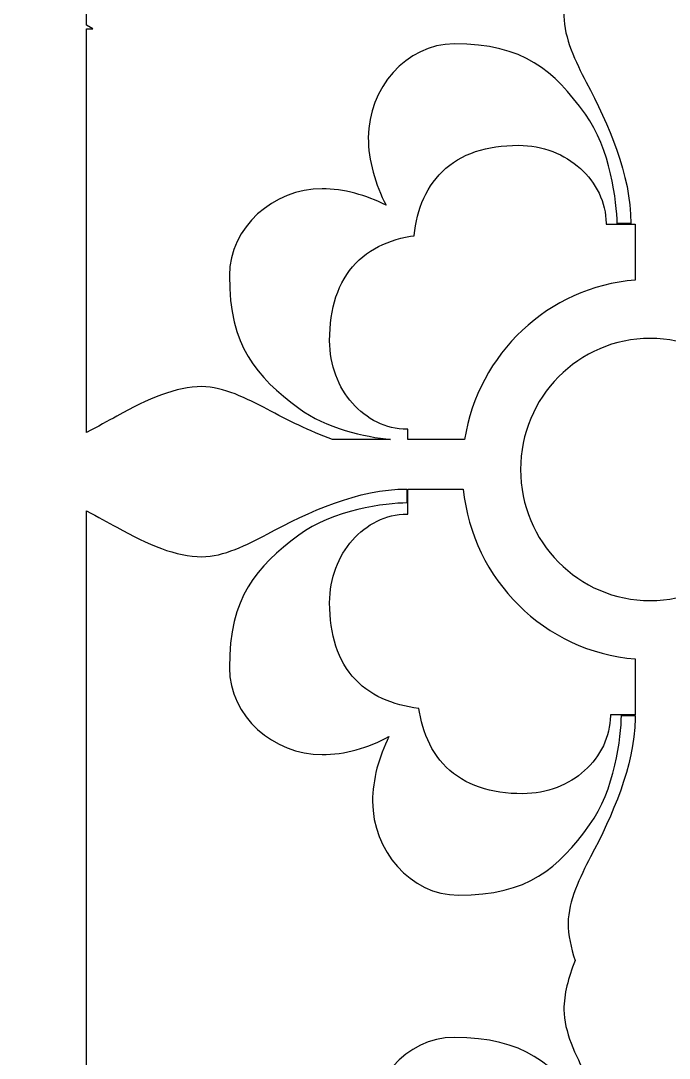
# Model space of a CAD drawing. Header units: centimetres. Extents: x -2.22 to 2.22, y -4.33 to 4.33.
# Drawn here: x 1.184 to 1.637, y -2.198 to -1.474 of the extents above; entities that cross this region are included whole.
import ezdxf

# ---------------------------------------------------------------- set-up
doc = ezdxf.new("R2010")
doc.units = ezdxf.units.CM
doc.header["$MEASUREMENT"] = 0
doc.layers.add('Layer 1', color=7, linetype='Continuous')

msp = doc.modelspace()

# ---------------------------------------------------------------- linework, layer by layer
at = {"layer": 'Layer 1', "color": 242}
for points, knots in [([(-2.21947, -4.33143), (-2.21947, -4.33143), (-2.21947, 4.33143), (-2.21947, 4.33143), (-2.21947, 4.33143), (-2.21947, 4.33143), (2.21948, 4.33143), (2.21948, 4.33143), (2.21948, 4.33143), (2.21948, 4.33143), (2.21948, -4.33143), (2.21948, -4.33143), (2.21948, -4.33143), (2.21948, -4.33143), (-2.21947, -4.33143), (-2.21947, -4.33143)], [0, 0, 0, 0, 0.2, 0.2, 0.2, 0.2, 0.4, 0.4, 0.4, 0.4, 0.6, 0.6, 0.6, 0.6, 1, 1, 1, 1]), ([(1.23022, -1.12316), (1.23022, -1.12316), (1.23022, -1.44866), (1.23022, -1.44866), (1.23022, -1.44866), (1.23022, -1.44866), (1.23467, -1.44866), (1.23467, -1.44866), (1.23467, -1.44866), (1.23467, -1.44866), (1.23022, -1.4513), (1.23022, -1.4513), (1.23022, -1.4513), (1.23022, -1.4513), (1.23022, -1.47746), (1.23022, -1.47746), (1.23022, -1.47746), (1.23022, -1.47746), (1.23467, -1.47996), (1.23467, -1.47996), (1.23467, -1.47996), (1.23467, -1.47996), (1.23022, -1.47996), (1.23022, -1.47996), (1.23022, -1.47996), (1.23022, -1.47996), (1.23022, -1.76148), (1.23022, -1.76148), (1.23022, -1.76148), (1.23793, -1.75744), (1.24513, -1.75355), (1.25141, -1.7501), (1.25141, -1.7501), (1.27296, -1.73798), (1.29271, -1.72951), (1.31068, -1.72951), (1.31068, -1.72951), (1.32565, -1.72951), (1.34241, -1.73798), (1.35618, -1.74526), (1.35618, -1.74526), (1.37042, -1.7529), (1.38579, -1.76054), (1.40173, -1.76638), (1.40173, -1.76638), (1.40173, -1.76638), (1.44236, -1.76638), (1.44236, -1.76638), (1.44236, -1.76638), (1.42459, -1.76454), (1.39691, -1.75862), (1.37833, -1.74465), (1.37833, -1.74465), (1.34839, -1.72225), (1.32984, -1.70167), (1.32984, -1.65202), (1.32984, -1.65202), (1.32984, -1.61811), (1.36096, -1.59148), (1.3945, -1.59148), (1.3945, -1.59148), (1.40967, -1.59148), (1.42533, -1.59595), (1.43921, -1.60302), (1.43921, -1.60302), (1.43163, -1.58851), (1.42678, -1.57189), (1.42678, -1.55581), (1.42678, -1.55581), (1.42678, -1.5219), (1.45312, -1.49043), (1.48664, -1.49043), (1.48664, -1.49043), (1.53575, -1.49043), (1.5561, -1.50919), (1.57825, -1.53947), (1.57825, -1.53947), (1.59561, -1.56307), (1.6004, -1.60122), (1.6004, -1.61575), (1.6004, -1.61575), (1.6004, -1.61575), (1.60998, -1.61575), (1.60998, -1.61575), (1.60998, -1.61575), (1.60998, -1.58123), (1.59441, -1.54673), (1.57884, -1.51707), (1.57884, -1.51707), (1.57166, -1.50314), (1.56328, -1.48619), (1.56328, -1.47105), (1.56328, -1.47105), (1.56328, -1.46027), (1.56623, -1.44885), (1.57113, -1.4368), (1.57113, -1.4368), (1.56805, -1.42766), (1.56627, -1.41892), (1.56627, -1.41055), (1.56627, -1.41055), (1.56627, -1.39542), (1.57465, -1.37846), (1.58184, -1.36454), (1.58184, -1.36454), (1.5971, -1.33548), (1.61234, -1.30178), (1.61295, -1.26797), (1.61295, -1.26797), (1.61295, -1.26797), (1.61295, -1.26586), (1.61295, -1.26586), (1.61295, -1.26586), (1.61295, -1.26586), (1.6034, -1.26586), (1.6034, -1.26586), (1.6034, -1.26586), (1.6034, -1.28039), (1.5986, -1.31854), (1.58124, -1.34214), (1.58124, -1.34214), (1.55909, -1.37241), (1.53874, -1.39118), (1.48964, -1.39118), (1.48964, -1.39118), (1.45611, -1.39118), (1.42977, -1.3597), (1.42977, -1.32579), (1.42977, -1.32579), (1.42977, -1.31045), (1.43419, -1.29461), (1.44118, -1.28058), (1.44118, -1.28058), (1.42683, -1.28825), (1.4104, -1.29315), (1.3945, -1.29315), (1.3945, -1.29315), (1.36096, -1.29315), (1.32984, -1.26652), (1.32984, -1.23261), (1.32984, -1.23261), (1.32984, -1.18296), (1.34839, -1.16238), (1.37833, -1.13998), (1.37833, -1.13998), (1.40167, -1.12243), (1.4394, -1.11758), (1.45377, -1.11758), (1.45377, -1.11758), (1.45377, -1.11758), (1.45377, -1.10789), (1.45377, -1.10789), (1.45377, -1.10789), (1.41964, -1.10789), (1.38552, -1.12364), (1.35618, -1.13938), (1.35618, -1.13938), (1.34241, -1.14665), (1.32565, -1.15512), (1.31068, -1.15512), (1.31068, -1.15512), (1.29271, -1.15512), (1.27296, -1.14665), (1.25141, -1.13453), (1.25141, -1.13453), (1.24513, -1.13108), (1.23793, -1.1272), (1.23022, -1.12316)], [0, 0, 0, 0, 0.023256, 0.023256, 0.023256, 0.023256, 0.046512, 0.046512, 0.046512, 0.046512, 0.069767, 0.069767, 0.069767, 0.069767, 0.093023, 0.093023, 0.093023, 0.093023, 0.116279, 0.116279, 0.116279, 0.116279, 0.139535, 0.139535, 0.139535, 0.139535, 0.162791, 0.162791, 0.162791, 0.162791, 0.186047, 0.186047, 0.186047, 0.186047, 0.209302, 0.209302, 0.209302, 0.209302, 0.232558, 0.232558, 0.232558, 0.232558, 0.255814, 0.255814, 0.255814, 0.255814, 0.27907, 0.27907, 0.27907, 0.27907, 0.302326, 0.302326, 0.302326, 0.302326, 0.325581, 0.325581, 0.325581, 0.325581, 0.348837, 0.348837, 0.348837, 0.348837, 0.372093, 0.372093, 0.372093, 0.372093, 0.395349, 0.395349, 0.395349, 0.395349, 0.418605, 0.418605, 0.418605, 0.418605, 0.44186, 0.44186, 0.44186, 0.44186, 0.465116, 0.465116, 0.465116, 0.465116, 0.488372, 0.488372, 0.488372, 0.488372, 0.511628, 0.511628, 0.511628, 0.511628, 0.534884, 0.534884, 0.534884, 0.534884, 0.55814, 0.55814, 0.55814, 0.55814, 0.581395, 0.581395, 0.581395, 0.581395, 0.604651, 0.604651, 0.604651, 0.604651, 0.627907, 0.627907, 0.627907, 0.627907, 0.651163, 0.651163, 0.651163, 0.651163, 0.674419, 0.674419, 0.674419, 0.674419, 0.697674, 0.697674, 0.697674, 0.697674, 0.72093, 0.72093, 0.72093, 0.72093, 0.744186, 0.744186, 0.744186, 0.744186, 0.767442, 0.767442, 0.767442, 0.767442, 0.790698, 0.790698, 0.790698, 0.790698, 0.813953, 0.813953, 0.813953, 0.813953, 0.837209, 0.837209, 0.837209, 0.837209, 0.860465, 0.860465, 0.860465, 0.860465, 0.883721, 0.883721, 0.883721, 0.883721, 0.906977, 0.906977, 0.906977, 0.906977, 0.930233, 0.930233, 0.930233, 0.930233, 0.953488, 0.953488, 0.953488, 0.953488, 1, 1, 1, 1]), ([(1.45429, -1.76638), (1.45429, -1.76638), (1.49401, -1.76638), (1.49401, -1.76638), (1.49401, -1.76638), (1.50341, -1.70656), (1.55239, -1.66006), (1.61295, -1.65521), (1.61295, -1.65521), (1.61295, -1.65521), (1.61295, -1.61628), (1.61295, -1.61628), (1.61295, -1.61628), (1.61295, -1.61628), (1.59269, -1.61628), (1.59269, -1.61628), (1.59269, -1.61628), (1.59269, -1.61628), (1.59269, -1.61554), (1.59269, -1.61554), (1.59269, -1.61554), (1.59269, -1.61554), (1.59261, -1.61298), (1.59261, -1.61298), (1.59261, -1.61298), (1.59261, -1.61298), (1.59236, -1.61023), (1.59236, -1.61023), (1.59236, -1.61023), (1.59236, -1.61023), (1.59196, -1.60752), (1.59196, -1.60752), (1.59196, -1.60752), (1.59196, -1.60752), (1.59141, -1.60485), (1.59141, -1.60485), (1.59141, -1.60485), (1.59141, -1.60485), (1.59071, -1.60221), (1.59071, -1.60221), (1.59071, -1.60221), (1.59071, -1.60221), (1.58987, -1.59963), (1.58987, -1.59963), (1.58987, -1.59963), (1.58987, -1.59963), (1.5889, -1.5971), (1.5889, -1.5971), (1.5889, -1.5971), (1.5889, -1.5971), (1.58779, -1.59463), (1.58779, -1.59463), (1.58779, -1.59463), (1.58779, -1.59463), (1.58656, -1.59221), (1.58656, -1.59221), (1.58656, -1.59221), (1.58656, -1.59221), (1.5852, -1.58986), (1.5852, -1.58986), (1.5852, -1.58986), (1.5852, -1.58986), (1.58373, -1.58759), (1.58373, -1.58759), (1.58373, -1.58759), (1.58373, -1.58759), (1.58215, -1.58538), (1.58215, -1.58538), (1.58215, -1.58538), (1.58215, -1.58538), (1.58045, -1.58324), (1.58045, -1.58324), (1.58045, -1.58324), (1.58045, -1.58324), (1.57865, -1.58118), (1.57865, -1.58118), (1.57865, -1.58118), (1.57865, -1.58118), (1.57675, -1.5792), (1.57675, -1.5792), (1.57675, -1.5792), (1.57675, -1.5792), (1.57475, -1.5773), (1.57475, -1.5773), (1.57475, -1.5773), (1.57475, -1.5773), (1.57264, -1.57549), (1.57264, -1.57549), (1.57264, -1.57549), (1.57264, -1.57549), (1.57045, -1.57377), (1.57045, -1.57377), (1.57045, -1.57377), (1.57045, -1.57377), (1.56816, -1.57215), (1.56816, -1.57215), (1.56816, -1.57215), (1.56816, -1.57215), (1.56579, -1.57061), (1.56579, -1.57061), (1.56579, -1.57061), (1.56579, -1.57061), (1.56333, -1.56919), (1.56333, -1.56919), (1.56333, -1.56919), (1.56333, -1.56919), (1.56079, -1.56786), (1.56079, -1.56786), (1.56079, -1.56786), (1.56079, -1.56786), (1.55817, -1.56664), (1.55817, -1.56664), (1.55817, -1.56664), (1.55817, -1.56664), (1.55547, -1.56554), (1.55547, -1.56554), (1.55547, -1.56554), (1.55547, -1.56554), (1.55269, -1.56455), (1.55269, -1.56455), (1.55269, -1.56455), (1.55269, -1.56455), (1.54985, -1.56368), (1.54985, -1.56368), (1.54985, -1.56368), (1.54985, -1.56368), (1.54695, -1.56293), (1.54695, -1.56293), (1.54695, -1.56293), (1.54695, -1.56293), (1.54398, -1.56231), (1.54398, -1.56231), (1.54398, -1.56231), (1.54398, -1.56231), (1.54095, -1.56182), (1.54095, -1.56182), (1.54095, -1.56182), (1.54095, -1.56182), (1.53787, -1.56147), (1.53787, -1.56147), (1.53787, -1.56147), (1.53787, -1.56147), (1.53474, -1.56126), (1.53474, -1.56126), (1.53474, -1.56126), (1.53474, -1.56126), (1.5316, -1.56118), (1.5316, -1.56118), (1.5316, -1.56118), (1.5316, -1.56118), (1.52746, -1.56125), (1.52746, -1.56125), (1.52746, -1.56125), (1.52746, -1.56125), (1.52347, -1.56145), (1.52347, -1.56145), (1.52347, -1.56145), (1.52347, -1.56145), (1.51958, -1.56179), (1.51958, -1.56179), (1.51958, -1.56179), (1.51958, -1.56179), (1.5158, -1.56227), (1.5158, -1.56227), (1.5158, -1.56227), (1.5158, -1.56227), (1.51211, -1.56288), (1.51211, -1.56288), (1.51211, -1.56288), (1.51211, -1.56288), (1.50852, -1.56364), (1.50852, -1.56364), (1.50852, -1.56364), (1.50852, -1.56364), (1.50502, -1.56454), (1.50502, -1.56454), (1.50502, -1.56454), (1.50502, -1.56454), (1.50163, -1.56559), (1.50163, -1.56559), (1.50163, -1.56559), (1.50163, -1.56559), (1.49834, -1.56679), (1.49834, -1.56679), (1.49834, -1.56679), (1.49834, -1.56679), (1.49516, -1.56815), (1.49516, -1.56815), (1.49516, -1.56815), (1.49516, -1.56815), (1.49208, -1.56965), (1.49208, -1.56965), (1.49208, -1.56965), (1.49208, -1.56965), (1.48912, -1.57131), (1.48912, -1.57131), (1.48912, -1.57131), (1.48912, -1.57131), (1.48628, -1.57311), (1.48628, -1.57311), (1.48628, -1.57311), (1.48628, -1.57311), (1.48357, -1.57506), (1.48357, -1.57506), (1.48357, -1.57506), (1.48357, -1.57506), (1.48099, -1.57716), (1.48099, -1.57716), (1.48099, -1.57716), (1.48099, -1.57716), (1.47855, -1.57938), (1.47855, -1.57938), (1.47855, -1.57938), (1.47855, -1.57938), (1.47624, -1.58175), (1.47624, -1.58175), (1.47624, -1.58175), (1.47624, -1.58175), (1.47409, -1.58423), (1.47409, -1.58423), (1.47409, -1.58423), (1.47409, -1.58423), (1.47208, -1.58682), (1.47208, -1.58682), (1.47208, -1.58682), (1.47208, -1.58682), (1.47023, -1.58951), (1.47023, -1.58951), (1.47023, -1.58951), (1.47023, -1.58951), (1.46852, -1.5923), (1.46852, -1.5923), (1.46852, -1.5923), (1.46852, -1.5923), (1.46695, -1.59518), (1.46695, -1.59518), (1.46695, -1.59518), (1.46695, -1.59518), (1.46553, -1.59814), (1.46553, -1.59814), (1.46553, -1.59814), (1.46553, -1.59814), (1.46424, -1.60117), (1.46424, -1.60117), (1.46424, -1.60117), (1.46424, -1.60117), (1.46309, -1.60427), (1.46309, -1.60427), (1.46309, -1.60427), (1.46309, -1.60427), (1.46207, -1.60744), (1.46207, -1.60744), (1.46207, -1.60744), (1.46207, -1.60744), (1.46117, -1.61067), (1.46117, -1.61067), (1.46117, -1.61067), (1.46117, -1.61067), (1.46038, -1.61395), (1.46038, -1.61395), (1.46038, -1.61395), (1.46038, -1.61395), (1.45972, -1.61729), (1.45972, -1.61729), (1.45972, -1.61729), (1.45972, -1.61729), (1.45916, -1.62069), (1.45916, -1.62069), (1.45916, -1.62069), (1.45916, -1.62069), (1.4587, -1.62414), (1.4587, -1.62414), (1.4587, -1.62414), (1.4587, -1.62414), (1.45869, -1.62424), (1.45869, -1.62424), (1.45869, -1.62424), (1.45869, -1.62424), (1.45612, -1.62465), (1.45612, -1.62465), (1.45612, -1.62465), (1.45612, -1.62465), (1.45277, -1.6253), (1.45277, -1.6253), (1.45277, -1.6253), (1.45277, -1.6253), (1.44948, -1.62607), (1.44948, -1.62607), (1.44948, -1.62607), (1.44948, -1.62607), (1.44625, -1.62696), (1.44625, -1.62696), (1.44625, -1.62696), (1.44625, -1.62696), (1.44308, -1.62798), (1.44308, -1.62798), (1.44308, -1.62798), (1.44308, -1.62798), (1.43998, -1.62912), (1.43998, -1.62912), (1.43998, -1.62912), (1.43998, -1.62912), (1.43694, -1.63041), (1.43694, -1.63041), (1.43694, -1.63041), (1.43694, -1.63041), (1.43397, -1.63183), (1.43397, -1.63183), (1.43397, -1.63183), (1.43397, -1.63183), (1.43109, -1.6334), (1.43109, -1.6334), (1.43109, -1.6334), (1.43109, -1.6334), (1.42829, -1.63512), (1.42829, -1.63512), (1.42829, -1.63512), (1.42829, -1.63512), (1.42558, -1.63699), (1.42558, -1.63699), (1.42558, -1.63699), (1.42558, -1.63699), (1.42298, -1.63901), (1.42298, -1.63901), (1.42298, -1.63901), (1.42298, -1.63901), (1.42049, -1.64118), (1.42049, -1.64118), (1.42049, -1.64118), (1.42049, -1.64118), (1.41812, -1.64351), (1.41812, -1.64351), (1.41812, -1.64351), (1.41812, -1.64351), (1.41588, -1.64598), (1.41588, -1.64598), (1.41588, -1.64598), (1.41588, -1.64598), (1.41377, -1.64859), (1.41377, -1.64859), (1.41377, -1.64859), (1.41377, -1.64859), (1.41181, -1.65134), (1.41181, -1.65134), (1.41181, -1.65134), (1.41181, -1.65134), (1.40999, -1.65422), (1.40999, -1.65422), (1.40999, -1.65422), (1.40999, -1.65422), (1.40833, -1.65723), (1.40833, -1.65723), (1.40833, -1.65723), (1.40833, -1.65723), (1.40681, -1.66036), (1.40681, -1.66036), (1.40681, -1.66036), (1.40681, -1.66036), (1.40545, -1.6636), (1.40545, -1.6636), (1.40545, -1.6636), (1.40545, -1.6636), (1.40425, -1.66694), (1.40425, -1.66694), (1.40425, -1.66694), (1.40425, -1.66694), (1.40319, -1.6704), (1.40319, -1.6704), (1.40319, -1.6704), (1.40319, -1.6704), (1.40228, -1.67395), (1.40228, -1.67395), (1.40228, -1.67395), (1.40228, -1.67395), (1.40151, -1.67761), (1.40151, -1.67761), (1.40151, -1.67761), (1.40151, -1.67761), (1.4009, -1.68137), (1.4009, -1.68137), (1.4009, -1.68137), (1.4009, -1.68137), (1.40042, -1.68523), (1.40042, -1.68523), (1.40042, -1.68523), (1.40042, -1.68523), (1.40008, -1.68919), (1.40008, -1.68919), (1.40008, -1.68919), (1.40008, -1.68919), (1.39988, -1.69326), (1.39988, -1.69326), (1.39988, -1.69326), (1.39988, -1.69326), (1.39981, -1.69747), (1.39981, -1.69747), (1.39981, -1.69747), (1.39981, -1.69747), (1.39988, -1.70064), (1.39988, -1.70064), (1.39988, -1.70064), (1.39988, -1.70064), (1.40009, -1.70381), (1.40009, -1.70381), (1.40009, -1.70381), (1.40009, -1.70381), (1.40044, -1.70693), (1.40044, -1.70693), (1.40044, -1.70693), (1.40044, -1.70693), (1.40092, -1.70999), (1.40092, -1.70999), (1.40092, -1.70999), (1.40092, -1.70999), (1.40153, -1.713), (1.40153, -1.713), (1.40153, -1.713), (1.40153, -1.713), (1.40227, -1.71594), (1.40227, -1.71594), (1.40227, -1.71594), (1.40227, -1.71594), (1.40313, -1.71881), (1.40313, -1.71881), (1.40313, -1.71881), (1.40313, -1.71881), (1.40411, -1.72161), (1.40411, -1.72161), (1.40411, -1.72161), (1.40411, -1.72161), (1.4052, -1.72434), (1.4052, -1.72434), (1.4052, -1.72434), (1.4052, -1.72434), (1.40641, -1.72699), (1.40641, -1.72699), (1.40641, -1.72699), (1.40641, -1.72699), (1.40772, -1.72956), (1.40772, -1.72956), (1.40772, -1.72956), (1.40772, -1.72956), (1.40913, -1.73205), (1.40913, -1.73205), (1.40913, -1.73205), (1.40913, -1.73205), (1.41065, -1.73445), (1.41065, -1.73445), (1.41065, -1.73445), (1.41065, -1.73445), (1.41226, -1.73677), (1.41226, -1.73677), (1.41226, -1.73677), (1.41226, -1.73677), (1.41396, -1.73899), (1.41396, -1.73899), (1.41396, -1.73899), (1.41396, -1.73899), (1.41575, -1.74111), (1.41575, -1.74111), (1.41575, -1.74111), (1.41575, -1.74111), (1.41762, -1.74313), (1.41762, -1.74313), (1.41762, -1.74313), (1.41762, -1.74313), (1.41958, -1.74506), (1.41958, -1.74506), (1.41958, -1.74506), (1.41958, -1.74506), (1.42162, -1.74688), (1.42162, -1.74688), (1.42162, -1.74688), (1.42162, -1.74688), (1.42373, -1.7486), (1.42373, -1.7486), (1.42373, -1.7486), (1.42373, -1.7486), (1.42591, -1.7502), (1.42591, -1.7502), (1.42591, -1.7502), (1.42591, -1.7502), (1.42817, -1.75169), (1.42817, -1.75169), (1.42817, -1.75169), (1.42817, -1.75169), (1.4305, -1.75306), (1.4305, -1.75306), (1.4305, -1.75306), (1.4305, -1.75306), (1.43288, -1.7543), (1.43288, -1.7543), (1.43288, -1.7543), (1.43288, -1.7543), (1.43532, -1.75542), (1.43532, -1.75542), (1.43532, -1.75542), (1.43532, -1.75542), (1.43782, -1.75641), (1.43782, -1.75641), (1.43782, -1.75641), (1.43782, -1.75641), (1.44038, -1.75726), (1.44038, -1.75726), (1.44038, -1.75726), (1.44038, -1.75726), (1.44299, -1.75796), (1.44299, -1.75796), (1.44299, -1.75796), (1.44299, -1.75796), (1.44563, -1.75852), (1.44563, -1.75852), (1.44563, -1.75852), (1.44563, -1.75852), (1.44832, -1.75893), (1.44832, -1.75893), (1.44832, -1.75893), (1.44832, -1.75893), (1.45103, -1.75918), (1.45103, -1.75918), (1.45103, -1.75918), (1.45103, -1.75918), (1.45356, -1.75925), (1.45356, -1.75925), (1.45356, -1.75925), (1.45356, -1.75925), (1.45429, -1.75925), (1.45429, -1.75925), (1.45429, -1.75925), (1.45429, -1.75925), (1.45429, -1.76638), (1.45429, -1.76638)], [0, 0, 0, 0, 0.007463, 0.007463, 0.007463, 0.007463, 0.014925, 0.014925, 0.014925, 0.014925, 0.022388, 0.022388, 0.022388, 0.022388, 0.029851, 0.029851, 0.029851, 0.029851, 0.037313, 0.037313, 0.037313, 0.037313, 0.044776, 0.044776, 0.044776, 0.044776, 0.052239, 0.052239, 0.052239, 0.052239, 0.059701, 0.059701, 0.059701, 0.059701, 0.067164, 0.067164, 0.067164, 0.067164, 0.074627, 0.074627, 0.074627, 0.074627, 0.08209, 0.08209, 0.08209, 0.08209, 0.089552, 0.089552, 0.089552, 0.089552, 0.097015, 0.097015, 0.097015, 0.097015, 0.104478, 0.104478, 0.104478, 0.104478, 0.11194, 0.11194, 0.11194, 0.11194, 0.119403, 0.119403, 0.119403, 0.119403, 0.126866, 0.126866, 0.126866, 0.126866, 0.134328, 0.134328, 0.134328, 0.134328, 0.141791, 0.141791, 0.141791, 0.141791, 0.149254, 0.149254, 0.149254, 0.149254, 0.156716, 0.156716, 0.156716, 0.156716, 0.164179, 0.164179, 0.164179, 0.164179, 0.171642, 0.171642, 0.171642, 0.171642, 0.179104, 0.179104, 0.179104, 0.179104, 0.186567, 0.186567, 0.186567, 0.186567, 0.19403, 0.19403, 0.19403, 0.19403, 0.201493, 0.201493, 0.201493, 0.201493, 0.208955, 0.208955, 0.208955, 0.208955, 0.216418, 0.216418, 0.216418, 0.216418, 0.223881, 0.223881, 0.223881, 0.223881, 0.231343, 0.231343, 0.231343, 0.231343, 0.238806, 0.238806, 0.238806, 0.238806, 0.246269, 0.246269, 0.246269, 0.246269, 0.253731, 0.253731, 0.253731, 0.253731, 0.261194, 0.261194, 0.261194, 0.261194, 0.268657, 0.268657, 0.268657, 0.268657, 0.276119, 0.276119, 0.276119, 0.276119, 0.283582, 0.283582, 0.283582, 0.283582, 0.291045, 0.291045, 0.291045, 0.291045, 0.298507, 0.298507, 0.298507, 0.298507, 0.30597, 0.30597, 0.30597, 0.30597, 0.313433, 0.313433, 0.313433, 0.313433, 0.320896, 0.320896, 0.320896, 0.320896, 0.328358, 0.328358, 0.328358, 0.328358, 0.335821, 0.335821, 0.335821, 0.335821, 0.343284, 0.343284, 0.343284, 0.343284, 0.350746, 0.350746, 0.350746, 0.350746, 0.358209, 0.358209, 0.358209, 0.358209, 0.365672, 0.365672, 0.365672, 0.365672, 0.373134, 0.373134, 0.373134, 0.373134, 0.380597, 0.380597, 0.380597, 0.380597, 0.38806, 0.38806, 0.38806, 0.38806, 0.395522, 0.395522, 0.395522, 0.395522, 0.402985, 0.402985, 0.402985, 0.402985, 0.410448, 0.410448, 0.410448, 0.410448, 0.41791, 0.41791, 0.41791, 0.41791, 0.425373, 0.425373, 0.425373, 0.425373, 0.432836, 0.432836, 0.432836, 0.432836, 0.440299, 0.440299, 0.440299, 0.440299, 0.447761, 0.447761, 0.447761, 0.447761, 0.455224, 0.455224, 0.455224, 0.455224, 0.462687, 0.462687, 0.462687, 0.462687, 0.470149, 0.470149, 0.470149, 0.470149, 0.477612, 0.477612, 0.477612, 0.477612, 0.485075, 0.485075, 0.485075, 0.485075, 0.492537, 0.492537, 0.492537, 0.492537, 0.5, 0.5, 0.5, 0.5, 0.507463, 0.507463, 0.507463, 0.507463, 0.514925, 0.514925, 0.514925, 0.514925, 0.522388, 0.522388, 0.522388, 0.522388, 0.529851, 0.529851, 0.529851, 0.529851, 0.537313, 0.537313, 0.537313, 0.537313, 0.544776, 0.544776, 0.544776, 0.544776, 0.552239, 0.552239, 0.552239, 0.552239, 0.559701, 0.559701, 0.559701, 0.559701, 0.567164, 0.567164, 0.567164, 0.567164, 0.574627, 0.574627, 0.574627, 0.574627, 0.58209, 0.58209, 0.58209, 0.58209, 0.589552, 0.589552, 0.589552, 0.589552, 0.597015, 0.597015, 0.597015, 0.597015, 0.604478, 0.604478, 0.604478, 0.604478, 0.61194, 0.61194, 0.61194, 0.61194, 0.619403, 0.619403, 0.619403, 0.619403, 0.626866, 0.626866, 0.626866, 0.626866, 0.634328, 0.634328, 0.634328, 0.634328, 0.641791, 0.641791, 0.641791, 0.641791, 0.649254, 0.649254, 0.649254, 0.649254, 0.656716, 0.656716, 0.656716, 0.656716, 0.664179, 0.664179, 0.664179, 0.664179, 0.671642, 0.671642, 0.671642, 0.671642, 0.679104, 0.679104, 0.679104, 0.679104, 0.686567, 0.686567, 0.686567, 0.686567, 0.69403, 0.69403, 0.69403, 0.69403, 0.701493, 0.701493, 0.701493, 0.701493, 0.708955, 0.708955, 0.708955, 0.708955, 0.716418, 0.716418, 0.716418, 0.716418, 0.723881, 0.723881, 0.723881, 0.723881, 0.731343, 0.731343, 0.731343, 0.731343, 0.738806, 0.738806, 0.738806, 0.738806, 0.746269, 0.746269, 0.746269, 0.746269, 0.753731, 0.753731, 0.753731, 0.753731, 0.761194, 0.761194, 0.761194, 0.761194, 0.768657, 0.768657, 0.768657, 0.768657, 0.776119, 0.776119, 0.776119, 0.776119, 0.783582, 0.783582, 0.783582, 0.783582, 0.791045, 0.791045, 0.791045, 0.791045, 0.798507, 0.798507, 0.798507, 0.798507, 0.80597, 0.80597, 0.80597, 0.80597, 0.813433, 0.813433, 0.813433, 0.813433, 0.820896, 0.820896, 0.820896, 0.820896, 0.828358, 0.828358, 0.828358, 0.828358, 0.835821, 0.835821, 0.835821, 0.835821, 0.843284, 0.843284, 0.843284, 0.843284, 0.850746, 0.850746, 0.850746, 0.850746, 0.858209, 0.858209, 0.858209, 0.858209, 0.865672, 0.865672, 0.865672, 0.865672, 0.873134, 0.873134, 0.873134, 0.873134, 0.880597, 0.880597, 0.880597, 0.880597, 0.88806, 0.88806, 0.88806, 0.88806, 0.895522, 0.895522, 0.895522, 0.895522, 0.902985, 0.902985, 0.902985, 0.902985, 0.910448, 0.910448, 0.910448, 0.910448, 0.91791, 0.91791, 0.91791, 0.91791, 0.925373, 0.925373, 0.925373, 0.925373, 0.932836, 0.932836, 0.932836, 0.932836, 0.940299, 0.940299, 0.940299, 0.940299, 0.947761, 0.947761, 0.947761, 0.947761, 0.955224, 0.955224, 0.955224, 0.955224, 0.962687, 0.962687, 0.962687, 0.962687, 0.970149, 0.970149, 0.970149, 0.970149, 0.977612, 0.977612, 0.977612, 0.977612, 0.985075, 0.985075, 0.985075, 0.985075, 1, 1, 1, 1]), ([(1.53303, -1.78733), (1.53303, -1.73684), (1.57352, -1.6959), (1.62345, -1.6959), (1.62345, -1.6959), (1.67338, -1.6959), (1.71387, -1.73684), (1.71387, -1.78733), (1.71387, -1.78733), (1.71387, -1.83782), (1.67338, -1.87876), (1.62345, -1.87876), (1.62345, -1.87876), (1.57352, -1.87876), (1.53303, -1.83782), (1.53303, -1.78733)], [0, 0, 0, 0, 0.2, 0.2, 0.2, 0.2, 0.4, 0.4, 0.4, 0.4, 0.6, 0.6, 0.6, 0.6, 1, 1, 1, 1]), ([(1.23022, -1.81622), (1.23022, -1.81622), (1.23022, -2.45454), (1.23022, -2.45454), (1.23022, -2.45454), (1.23793, -2.45049), (1.24513, -2.44661), (1.25141, -2.44316), (1.25141, -2.44316), (1.27296, -2.43104), (1.29271, -2.42257), (1.31068, -2.42257), (1.31068, -2.42257), (1.32565, -2.42257), (1.34241, -2.43104), (1.35618, -2.43832), (1.35618, -2.43832), (1.37042, -2.44596), (1.38579, -2.4536), (1.40173, -2.45944), (1.40173, -2.45944), (1.40173, -2.45944), (1.44236, -2.45944), (1.44236, -2.45944), (1.44236, -2.45944), (1.42459, -2.4576), (1.39691, -2.45168), (1.37833, -2.4377), (1.37833, -2.4377), (1.34839, -2.41531), (1.32984, -2.39473), (1.32984, -2.34508), (1.32984, -2.34508), (1.32984, -2.31117), (1.36096, -2.28454), (1.3945, -2.28454), (1.3945, -2.28454), (1.40967, -2.28454), (1.42533, -2.289), (1.43921, -2.29608), (1.43921, -2.29608), (1.43163, -2.28156), (1.42678, -2.26495), (1.42678, -2.24887), (1.42678, -2.24887), (1.42678, -2.21496), (1.45312, -2.18349), (1.48664, -2.18349), (1.48664, -2.18349), (1.53575, -2.18349), (1.5561, -2.20225), (1.57825, -2.23253), (1.57825, -2.23253), (1.59561, -2.25613), (1.6004, -2.29427), (1.6004, -2.30881), (1.6004, -2.30881), (1.6004, -2.30881), (1.60998, -2.30881), (1.60998, -2.30881), (1.60998, -2.30881), (1.60998, -2.27429), (1.59441, -2.23979), (1.57884, -2.21013), (1.57884, -2.21013), (1.57166, -2.1962), (1.56328, -2.17925), (1.56328, -2.16411), (1.56328, -2.16411), (1.56328, -2.15333), (1.56623, -2.14191), (1.57113, -2.12985), (1.57113, -2.12985), (1.56805, -2.12072), (1.56627, -2.11198), (1.56627, -2.10361), (1.56627, -2.10361), (1.56627, -2.08847), (1.57465, -2.07152), (1.58184, -2.0576), (1.58184, -2.0576), (1.5971, -2.02854), (1.61234, -1.99484), (1.61295, -1.96103), (1.61295, -1.96103), (1.61295, -1.96103), (1.61295, -1.95891), (1.61295, -1.95891), (1.61295, -1.95891), (1.61295, -1.95891), (1.6034, -1.95891), (1.6034, -1.95891), (1.6034, -1.95891), (1.6034, -1.97345), (1.5986, -2.01159), (1.58124, -2.0352), (1.58124, -2.0352), (1.55909, -2.06547), (1.53874, -2.08423), (1.48964, -2.08423), (1.48964, -2.08423), (1.45611, -2.08423), (1.42977, -2.05276), (1.42977, -2.01885), (1.42977, -2.01885), (1.42977, -2.00351), (1.43419, -1.98767), (1.44118, -1.97364), (1.44118, -1.97364), (1.42683, -1.98131), (1.4104, -1.98621), (1.3945, -1.98621), (1.3945, -1.98621), (1.36096, -1.98621), (1.32984, -1.95958), (1.32984, -1.92567), (1.32984, -1.92567), (1.32984, -1.87602), (1.34839, -1.85544), (1.37833, -1.83304), (1.37833, -1.83304), (1.40167, -1.81548), (1.4394, -1.81064), (1.45377, -1.81064), (1.45377, -1.81064), (1.45377, -1.81064), (1.45377, -1.80095), (1.45377, -1.80095), (1.45377, -1.80095), (1.41964, -1.80095), (1.38552, -1.81669), (1.35618, -1.83244), (1.35618, -1.83244), (1.34241, -1.83971), (1.32565, -1.84818), (1.31068, -1.84818), (1.31068, -1.84818), (1.29271, -1.84818), (1.27296, -1.83971), (1.25141, -1.82759), (1.25141, -1.82759), (1.24513, -1.82414), (1.23793, -1.82026), (1.23022, -1.81622)], [0, 0, 0, 0, 0.027027, 0.027027, 0.027027, 0.027027, 0.054054, 0.054054, 0.054054, 0.054054, 0.081081, 0.081081, 0.081081, 0.081081, 0.108108, 0.108108, 0.108108, 0.108108, 0.135135, 0.135135, 0.135135, 0.135135, 0.162162, 0.162162, 0.162162, 0.162162, 0.189189, 0.189189, 0.189189, 0.189189, 0.216216, 0.216216, 0.216216, 0.216216, 0.243243, 0.243243, 0.243243, 0.243243, 0.27027, 0.27027, 0.27027, 0.27027, 0.297297, 0.297297, 0.297297, 0.297297, 0.324324, 0.324324, 0.324324, 0.324324, 0.351351, 0.351351, 0.351351, 0.351351, 0.378378, 0.378378, 0.378378, 0.378378, 0.405405, 0.405405, 0.405405, 0.405405, 0.432432, 0.432432, 0.432432, 0.432432, 0.459459, 0.459459, 0.459459, 0.459459, 0.486486, 0.486486, 0.486486, 0.486486, 0.513514, 0.513514, 0.513514, 0.513514, 0.540541, 0.540541, 0.540541, 0.540541, 0.567568, 0.567568, 0.567568, 0.567568, 0.594595, 0.594595, 0.594595, 0.594595, 0.621622, 0.621622, 0.621622, 0.621622, 0.648649, 0.648649, 0.648649, 0.648649, 0.675676, 0.675676, 0.675676, 0.675676, 0.702703, 0.702703, 0.702703, 0.702703, 0.72973, 0.72973, 0.72973, 0.72973, 0.756757, 0.756757, 0.756757, 0.756757, 0.783784, 0.783784, 0.783784, 0.783784, 0.810811, 0.810811, 0.810811, 0.810811, 0.837838, 0.837838, 0.837838, 0.837838, 0.864865, 0.864865, 0.864865, 0.864865, 0.891892, 0.891892, 0.891892, 0.891892, 0.918919, 0.918919, 0.918919, 0.918919, 0.945946, 0.945946, 0.945946, 0.945946, 1, 1, 1, 1]), ([(1.49306, -1.80095), (1.49306, -1.80095), (1.45429, -1.80095), (1.45429, -1.80095), (1.45429, -1.80095), (1.45429, -1.80095), (1.45429, -1.81844), (1.45429, -1.81844), (1.45429, -1.81844), (1.45429, -1.81844), (1.45356, -1.81844), (1.45356, -1.81844), (1.45356, -1.81844), (1.45356, -1.81844), (1.45103, -1.81852), (1.45103, -1.81852), (1.45103, -1.81852), (1.45103, -1.81852), (1.44832, -1.81877), (1.44832, -1.81877), (1.44832, -1.81877), (1.44832, -1.81877), (1.44563, -1.81917), (1.44563, -1.81917), (1.44563, -1.81917), (1.44563, -1.81917), (1.44299, -1.81973), (1.44299, -1.81973), (1.44299, -1.81973), (1.44299, -1.81973), (1.44038, -1.82044), (1.44038, -1.82044), (1.44038, -1.82044), (1.44038, -1.82044), (1.43783, -1.82129), (1.43783, -1.82129), (1.43783, -1.82129), (1.43783, -1.82129), (1.43533, -1.82227), (1.43533, -1.82227), (1.43533, -1.82227), (1.43533, -1.82227), (1.43288, -1.82339), (1.43288, -1.82339), (1.43288, -1.82339), (1.43288, -1.82339), (1.43049, -1.82464), (1.43049, -1.82464), (1.43049, -1.82464), (1.43049, -1.82464), (1.42817, -1.82601), (1.42817, -1.82601), (1.42817, -1.82601), (1.42817, -1.82601), (1.42592, -1.82749), (1.42592, -1.82749), (1.42592, -1.82749), (1.42592, -1.82749), (1.42373, -1.8291), (1.42373, -1.8291), (1.42373, -1.8291), (1.42373, -1.8291), (1.42162, -1.83081), (1.42162, -1.83081), (1.42162, -1.83081), (1.42162, -1.83081), (1.41958, -1.83263), (1.41958, -1.83263), (1.41958, -1.83263), (1.41958, -1.83263), (1.41762, -1.83456), (1.41762, -1.83456), (1.41762, -1.83456), (1.41762, -1.83456), (1.41575, -1.83658), (1.41575, -1.83658), (1.41575, -1.83658), (1.41575, -1.83658), (1.41396, -1.83871), (1.41396, -1.83871), (1.41396, -1.83871), (1.41396, -1.83871), (1.41226, -1.84093), (1.41226, -1.84093), (1.41226, -1.84093), (1.41226, -1.84093), (1.41065, -1.84324), (1.41065, -1.84324), (1.41065, -1.84324), (1.41065, -1.84324), (1.40913, -1.84564), (1.40913, -1.84564), (1.40913, -1.84564), (1.40913, -1.84564), (1.40772, -1.84813), (1.40772, -1.84813), (1.40772, -1.84813), (1.40772, -1.84813), (1.40641, -1.8507), (1.40641, -1.8507), (1.40641, -1.8507), (1.40641, -1.8507), (1.40521, -1.85335), (1.40521, -1.85335), (1.40521, -1.85335), (1.40521, -1.85335), (1.40411, -1.85608), (1.40411, -1.85608), (1.40411, -1.85608), (1.40411, -1.85608), (1.40313, -1.85888), (1.40313, -1.85888), (1.40313, -1.85888), (1.40313, -1.85888), (1.40227, -1.86175), (1.40227, -1.86175), (1.40227, -1.86175), (1.40227, -1.86175), (1.40153, -1.86469), (1.40153, -1.86469), (1.40153, -1.86469), (1.40153, -1.86469), (1.40092, -1.8677), (1.40092, -1.8677), (1.40092, -1.8677), (1.40092, -1.8677), (1.40044, -1.87076), (1.40044, -1.87076), (1.40044, -1.87076), (1.40044, -1.87076), (1.40009, -1.87388), (1.40009, -1.87388), (1.40009, -1.87388), (1.40009, -1.87388), (1.39988, -1.87704), (1.39988, -1.87704), (1.39988, -1.87704), (1.39988, -1.87704), (1.39981, -1.88021), (1.39981, -1.88021), (1.39981, -1.88021), (1.39981, -1.88021), (1.39988, -1.8844), (1.39988, -1.8844), (1.39988, -1.8844), (1.39988, -1.8844), (1.40007, -1.88843), (1.40007, -1.88843), (1.40007, -1.88843), (1.40007, -1.88843), (1.40041, -1.89236), (1.40041, -1.89236), (1.40041, -1.89236), (1.40041, -1.89236), (1.40088, -1.89619), (1.40088, -1.89619), (1.40088, -1.89619), (1.40088, -1.89619), (1.40149, -1.89992), (1.40149, -1.89992), (1.40149, -1.89992), (1.40149, -1.89992), (1.40224, -1.90355), (1.40224, -1.90355), (1.40224, -1.90355), (1.40224, -1.90355), (1.40313, -1.90709), (1.40313, -1.90709), (1.40313, -1.90709), (1.40313, -1.90709), (1.40417, -1.91052), (1.40417, -1.91052), (1.40417, -1.91052), (1.40417, -1.91052), (1.40536, -1.91384), (1.40536, -1.91384), (1.40536, -1.91384), (1.40536, -1.91384), (1.40669, -1.91706), (1.40669, -1.91706), (1.40669, -1.91706), (1.40669, -1.91706), (1.40818, -1.92018), (1.40818, -1.92018), (1.40818, -1.92018), (1.40818, -1.92018), (1.40982, -1.92317), (1.40982, -1.92317), (1.40982, -1.92317), (1.40982, -1.92317), (1.4116, -1.92604), (1.4116, -1.92604), (1.4116, -1.92604), (1.4116, -1.92604), (1.41353, -1.92878), (1.41353, -1.92878), (1.41353, -1.92878), (1.41353, -1.92878), (1.4156, -1.93139), (1.4156, -1.93139), (1.4156, -1.93139), (1.4156, -1.93139), (1.41781, -1.93386), (1.41781, -1.93386), (1.41781, -1.93386), (1.41781, -1.93386), (1.42014, -1.93619), (1.42014, -1.93619), (1.42014, -1.93619), (1.42014, -1.93619), (1.42259, -1.93837), (1.42259, -1.93837), (1.42259, -1.93837), (1.42259, -1.93837), (1.42516, -1.94039), (1.42516, -1.94039), (1.42516, -1.94039), (1.42516, -1.94039), (1.42782, -1.94227), (1.42782, -1.94227), (1.42782, -1.94227), (1.42782, -1.94227), (1.43058, -1.944), (1.43058, -1.944), (1.43058, -1.944), (1.43058, -1.944), (1.43343, -1.94558), (1.43343, -1.94558), (1.43343, -1.94558), (1.43343, -1.94558), (1.43635, -1.94702), (1.43635, -1.94702), (1.43635, -1.94702), (1.43635, -1.94702), (1.43935, -1.94832), (1.43935, -1.94832), (1.43935, -1.94832), (1.43935, -1.94832), (1.44242, -1.94949), (1.44242, -1.94949), (1.44242, -1.94949), (1.44242, -1.94949), (1.44555, -1.95052), (1.44555, -1.95052), (1.44555, -1.95052), (1.44555, -1.95052), (1.44874, -1.95143), (1.44874, -1.95143), (1.44874, -1.95143), (1.44874, -1.95143), (1.45199, -1.95222), (1.45199, -1.95222), (1.45199, -1.95222), (1.45199, -1.95222), (1.45529, -1.9529), (1.45529, -1.9529), (1.45529, -1.9529), (1.45529, -1.9529), (1.45865, -1.95347), (1.45865, -1.95347), (1.45865, -1.95347), (1.45865, -1.95347), (1.46206, -1.95393), (1.46206, -1.95393), (1.46206, -1.95393), (1.46206, -1.95393), (1.46216, -1.95394), (1.46216, -1.95394), (1.46216, -1.95394), (1.46216, -1.95394), (1.46257, -1.95654), (1.46257, -1.95654), (1.46257, -1.95654), (1.46257, -1.95654), (1.46322, -1.95992), (1.46322, -1.95992), (1.46322, -1.95992), (1.46322, -1.95992), (1.46398, -1.96325), (1.46398, -1.96325), (1.46398, -1.96325), (1.46398, -1.96325), (1.46486, -1.96652), (1.46486, -1.96652), (1.46486, -1.96652), (1.46486, -1.96652), (1.46586, -1.96972), (1.46586, -1.96972), (1.46586, -1.96972), (1.46586, -1.96972), (1.467, -1.97286), (1.467, -1.97286), (1.467, -1.97286), (1.467, -1.97286), (1.46826, -1.97593), (1.46826, -1.97593), (1.46826, -1.97593), (1.46826, -1.97593), (1.46967, -1.97893), (1.46967, -1.97893), (1.46967, -1.97893), (1.46967, -1.97893), (1.47122, -1.98185), (1.47122, -1.98185), (1.47122, -1.98185), (1.47122, -1.98185), (1.47292, -1.98468), (1.47292, -1.98468), (1.47292, -1.98468), (1.47292, -1.98468), (1.47477, -1.98742), (1.47477, -1.98742), (1.47477, -1.98742), (1.47477, -1.98742), (1.47677, -1.99005), (1.47677, -1.99005), (1.47677, -1.99005), (1.47677, -1.99005), (1.47892, -1.99257), (1.47892, -1.99257), (1.47892, -1.99257), (1.47892, -1.99257), (1.48122, -1.99496), (1.48122, -1.99496), (1.48122, -1.99496), (1.48122, -1.99496), (1.48366, -1.99723), (1.48366, -1.99723), (1.48366, -1.99723), (1.48366, -1.99723), (1.48624, -1.99936), (1.48624, -1.99936), (1.48624, -1.99936), (1.48624, -1.99936), (1.48897, -2.00134), (1.48897, -2.00134), (1.48897, -2.00134), (1.48897, -2.00134), (1.49182, -2.00318), (1.49182, -2.00318), (1.49182, -2.00318), (1.49182, -2.00318), (1.49479, -2.00487), (1.49479, -2.00487), (1.49479, -2.00487), (1.49479, -2.00487), (1.49788, -2.0064), (1.49788, -2.0064), (1.49788, -2.0064), (1.49788, -2.0064), (1.50109, -2.00777), (1.50109, -2.00777), (1.50109, -2.00777), (1.50109, -2.00777), (1.5044, -2.00899), (1.5044, -2.00899), (1.5044, -2.00899), (1.5044, -2.00899), (1.50781, -2.01006), (1.50781, -2.01006), (1.50781, -2.01006), (1.50781, -2.01006), (1.51133, -2.01098), (1.51133, -2.01098), (1.51133, -2.01098), (1.51133, -2.01098), (1.51494, -2.01175), (1.51494, -2.01175), (1.51494, -2.01175), (1.51494, -2.01175), (1.51866, -2.01238), (1.51866, -2.01238), (1.51866, -2.01238), (1.51866, -2.01238), (1.52248, -2.01286), (1.52248, -2.01286), (1.52248, -2.01286), (1.52248, -2.01286), (1.5264, -2.01321), (1.5264, -2.01321), (1.5264, -2.01321), (1.5264, -2.01321), (1.53042, -2.01341), (1.53042, -2.01341), (1.53042, -2.01341), (1.53042, -2.01341), (1.53459, -2.01348), (1.53459, -2.01348), (1.53459, -2.01348), (1.53459, -2.01348), (1.53772, -2.01341), (1.53772, -2.01341), (1.53772, -2.01341), (1.53772, -2.01341), (1.54086, -2.01319), (1.54086, -2.01319), (1.54086, -2.01319), (1.54086, -2.01319), (1.54394, -2.01284), (1.54394, -2.01284), (1.54394, -2.01284), (1.54394, -2.01284), (1.54697, -2.01236), (1.54697, -2.01236), (1.54697, -2.01236), (1.54697, -2.01236), (1.54994, -2.01174), (1.54994, -2.01174), (1.54994, -2.01174), (1.54994, -2.01174), (1.55285, -2.01099), (1.55285, -2.01099), (1.55285, -2.01099), (1.55285, -2.01099), (1.55569, -2.01012), (1.55569, -2.01012), (1.55569, -2.01012), (1.55569, -2.01012), (1.55846, -2.00913), (1.55846, -2.00913), (1.55846, -2.00913), (1.55846, -2.00913), (1.56116, -2.00802), (1.56116, -2.00802), (1.56116, -2.00802), (1.56116, -2.00802), (1.56378, -2.00681), (1.56378, -2.00681), (1.56378, -2.00681), (1.56378, -2.00681), (1.56632, -2.00548), (1.56632, -2.00548), (1.56632, -2.00548), (1.56632, -2.00548), (1.56878, -2.00405), (1.56878, -2.00405), (1.56878, -2.00405), (1.56878, -2.00405), (1.57116, -2.00252), (1.57116, -2.00252), (1.57116, -2.00252), (1.57116, -2.00252), (1.57344, -2.00089), (1.57344, -2.00089), (1.57344, -2.00089), (1.57344, -2.00089), (1.57564, -1.99917), (1.57564, -1.99917), (1.57564, -1.99917), (1.57564, -1.99917), (1.57774, -1.99736), (1.57774, -1.99736), (1.57774, -1.99736), (1.57774, -1.99736), (1.57974, -1.99547), (1.57974, -1.99547), (1.57974, -1.99547), (1.57974, -1.99547), (1.58165, -1.99349), (1.58165, -1.99349), (1.58165, -1.99349), (1.58165, -1.99349), (1.58345, -1.99143), (1.58345, -1.99143), (1.58345, -1.99143), (1.58345, -1.99143), (1.58515, -1.98929), (1.58515, -1.98929), (1.58515, -1.98929), (1.58515, -1.98929), (1.58673, -1.98708), (1.58673, -1.98708), (1.58673, -1.98708), (1.58673, -1.98708), (1.5882, -1.9848), (1.5882, -1.9848), (1.5882, -1.9848), (1.5882, -1.9848), (1.58956, -1.98245), (1.58956, -1.98245), (1.58956, -1.98245), (1.58956, -1.98245), (1.59079, -1.98004), (1.59079, -1.98004), (1.59079, -1.98004), (1.59079, -1.98004), (1.59189, -1.97757), (1.59189, -1.97757), (1.59189, -1.97757), (1.59189, -1.97757), (1.59287, -1.97504), (1.59287, -1.97504), (1.59287, -1.97504), (1.59287, -1.97504), (1.59371, -1.97245), (1.59371, -1.97245), (1.59371, -1.97245), (1.59371, -1.97245), (1.59441, -1.96982), (1.59441, -1.96982), (1.59441, -1.96982), (1.59441, -1.96982), (1.59496, -1.96714), (1.59496, -1.96714), (1.59496, -1.96714), (1.59496, -1.96714), (1.59536, -1.96443), (1.59536, -1.96443), (1.59536, -1.96443), (1.59536, -1.96443), (1.59561, -1.96169), (1.59561, -1.96169), (1.59561, -1.96169), (1.59561, -1.96169), (1.59568, -1.95913), (1.59568, -1.95913), (1.59568, -1.95913), (1.59568, -1.95913), (1.59568, -1.95839), (1.59568, -1.95839), (1.59568, -1.95839), (1.59568, -1.95839), (1.61295, -1.95839), (1.61295, -1.95839), (1.61295, -1.95839), (1.61295, -1.95839), (1.61295, -1.91946), (1.61295, -1.91946), (1.61295, -1.91946), (1.54993, -1.9144), (1.49945, -1.86427), (1.49306, -1.80095)], [0, 0, 0, 0, 0.007463, 0.007463, 0.007463, 0.007463, 0.014925, 0.014925, 0.014925, 0.014925, 0.022388, 0.022388, 0.022388, 0.022388, 0.029851, 0.029851, 0.029851, 0.029851, 0.037313, 0.037313, 0.037313, 0.037313, 0.044776, 0.044776, 0.044776, 0.044776, 0.052239, 0.052239, 0.052239, 0.052239, 0.059701, 0.059701, 0.059701, 0.059701, 0.067164, 0.067164, 0.067164, 0.067164, 0.074627, 0.074627, 0.074627, 0.074627, 0.08209, 0.08209, 0.08209, 0.08209, 0.089552, 0.089552, 0.089552, 0.089552, 0.097015, 0.097015, 0.097015, 0.097015, 0.104478, 0.104478, 0.104478, 0.104478, 0.11194, 0.11194, 0.11194, 0.11194, 0.119403, 0.119403, 0.119403, 0.119403, 0.126866, 0.126866, 0.126866, 0.126866, 0.134328, 0.134328, 0.134328, 0.134328, 0.141791, 0.141791, 0.141791, 0.141791, 0.149254, 0.149254, 0.149254, 0.149254, 0.156716, 0.156716, 0.156716, 0.156716, 0.164179, 0.164179, 0.164179, 0.164179, 0.171642, 0.171642, 0.171642, 0.171642, 0.179104, 0.179104, 0.179104, 0.179104, 0.186567, 0.186567, 0.186567, 0.186567, 0.19403, 0.19403, 0.19403, 0.19403, 0.201493, 0.201493, 0.201493, 0.201493, 0.208955, 0.208955, 0.208955, 0.208955, 0.216418, 0.216418, 0.216418, 0.216418, 0.223881, 0.223881, 0.223881, 0.223881, 0.231343, 0.231343, 0.231343, 0.231343, 0.238806, 0.238806, 0.238806, 0.238806, 0.246269, 0.246269, 0.246269, 0.246269, 0.253731, 0.253731, 0.253731, 0.253731, 0.261194, 0.261194, 0.261194, 0.261194, 0.268657, 0.268657, 0.268657, 0.268657, 0.276119, 0.276119, 0.276119, 0.276119, 0.283582, 0.283582, 0.283582, 0.283582, 0.291045, 0.291045, 0.291045, 0.291045, 0.298507, 0.298507, 0.298507, 0.298507, 0.30597, 0.30597, 0.30597, 0.30597, 0.313433, 0.313433, 0.313433, 0.313433, 0.320896, 0.320896, 0.320896, 0.320896, 0.328358, 0.328358, 0.328358, 0.328358, 0.335821, 0.335821, 0.335821, 0.335821, 0.343284, 0.343284, 0.343284, 0.343284, 0.350746, 0.350746, 0.350746, 0.350746, 0.358209, 0.358209, 0.358209, 0.358209, 0.365672, 0.365672, 0.365672, 0.365672, 0.373134, 0.373134, 0.373134, 0.373134, 0.380597, 0.380597, 0.380597, 0.380597, 0.38806, 0.38806, 0.38806, 0.38806, 0.395522, 0.395522, 0.395522, 0.395522, 0.402985, 0.402985, 0.402985, 0.402985, 0.410448, 0.410448, 0.410448, 0.410448, 0.41791, 0.41791, 0.41791, 0.41791, 0.425373, 0.425373, 0.425373, 0.425373, 0.432836, 0.432836, 0.432836, 0.432836, 0.440299, 0.440299, 0.440299, 0.440299, 0.447761, 0.447761, 0.447761, 0.447761, 0.455224, 0.455224, 0.455224, 0.455224, 0.462687, 0.462687, 0.462687, 0.462687, 0.470149, 0.470149, 0.470149, 0.470149, 0.477612, 0.477612, 0.477612, 0.477612, 0.485075, 0.485075, 0.485075, 0.485075, 0.492537, 0.492537, 0.492537, 0.492537, 0.5, 0.5, 0.5, 0.5, 0.507463, 0.507463, 0.507463, 0.507463, 0.514925, 0.514925, 0.514925, 0.514925, 0.522388, 0.522388, 0.522388, 0.522388, 0.529851, 0.529851, 0.529851, 0.529851, 0.537313, 0.537313, 0.537313, 0.537313, 0.544776, 0.544776, 0.544776, 0.544776, 0.552239, 0.552239, 0.552239, 0.552239, 0.559701, 0.559701, 0.559701, 0.559701, 0.567164, 0.567164, 0.567164, 0.567164, 0.574627, 0.574627, 0.574627, 0.574627, 0.58209, 0.58209, 0.58209, 0.58209, 0.589552, 0.589552, 0.589552, 0.589552, 0.597015, 0.597015, 0.597015, 0.597015, 0.604478, 0.604478, 0.604478, 0.604478, 0.61194, 0.61194, 0.61194, 0.61194, 0.619403, 0.619403, 0.619403, 0.619403, 0.626866, 0.626866, 0.626866, 0.626866, 0.634328, 0.634328, 0.634328, 0.634328, 0.641791, 0.641791, 0.641791, 0.641791, 0.649254, 0.649254, 0.649254, 0.649254, 0.656716, 0.656716, 0.656716, 0.656716, 0.664179, 0.664179, 0.664179, 0.664179, 0.671642, 0.671642, 0.671642, 0.671642, 0.679104, 0.679104, 0.679104, 0.679104, 0.686567, 0.686567, 0.686567, 0.686567, 0.69403, 0.69403, 0.69403, 0.69403, 0.701493, 0.701493, 0.701493, 0.701493, 0.708955, 0.708955, 0.708955, 0.708955, 0.716418, 0.716418, 0.716418, 0.716418, 0.723881, 0.723881, 0.723881, 0.723881, 0.731343, 0.731343, 0.731343, 0.731343, 0.738806, 0.738806, 0.738806, 0.738806, 0.746269, 0.746269, 0.746269, 0.746269, 0.753731, 0.753731, 0.753731, 0.753731, 0.761194, 0.761194, 0.761194, 0.761194, 0.768657, 0.768657, 0.768657, 0.768657, 0.776119, 0.776119, 0.776119, 0.776119, 0.783582, 0.783582, 0.783582, 0.783582, 0.791045, 0.791045, 0.791045, 0.791045, 0.798507, 0.798507, 0.798507, 0.798507, 0.80597, 0.80597, 0.80597, 0.80597, 0.813433, 0.813433, 0.813433, 0.813433, 0.820896, 0.820896, 0.820896, 0.820896, 0.828358, 0.828358, 0.828358, 0.828358, 0.835821, 0.835821, 0.835821, 0.835821, 0.843284, 0.843284, 0.843284, 0.843284, 0.850746, 0.850746, 0.850746, 0.850746, 0.858209, 0.858209, 0.858209, 0.858209, 0.865672, 0.865672, 0.865672, 0.865672, 0.873134, 0.873134, 0.873134, 0.873134, 0.880597, 0.880597, 0.880597, 0.880597, 0.88806, 0.88806, 0.88806, 0.88806, 0.895522, 0.895522, 0.895522, 0.895522, 0.902985, 0.902985, 0.902985, 0.902985, 0.910448, 0.910448, 0.910448, 0.910448, 0.91791, 0.91791, 0.91791, 0.91791, 0.925373, 0.925373, 0.925373, 0.925373, 0.932836, 0.932836, 0.932836, 0.932836, 0.940299, 0.940299, 0.940299, 0.940299, 0.947761, 0.947761, 0.947761, 0.947761, 0.955224, 0.955224, 0.955224, 0.955224, 0.962687, 0.962687, 0.962687, 0.962687, 0.970149, 0.970149, 0.970149, 0.970149, 0.977612, 0.977612, 0.977612, 0.977612, 0.985075, 0.985075, 0.985075, 0.985075, 1, 1, 1, 1])]:
    msp.add_open_spline(points, degree=3, knots=knots, dxfattribs=at)

doc.saveas('drawing.dxf')
